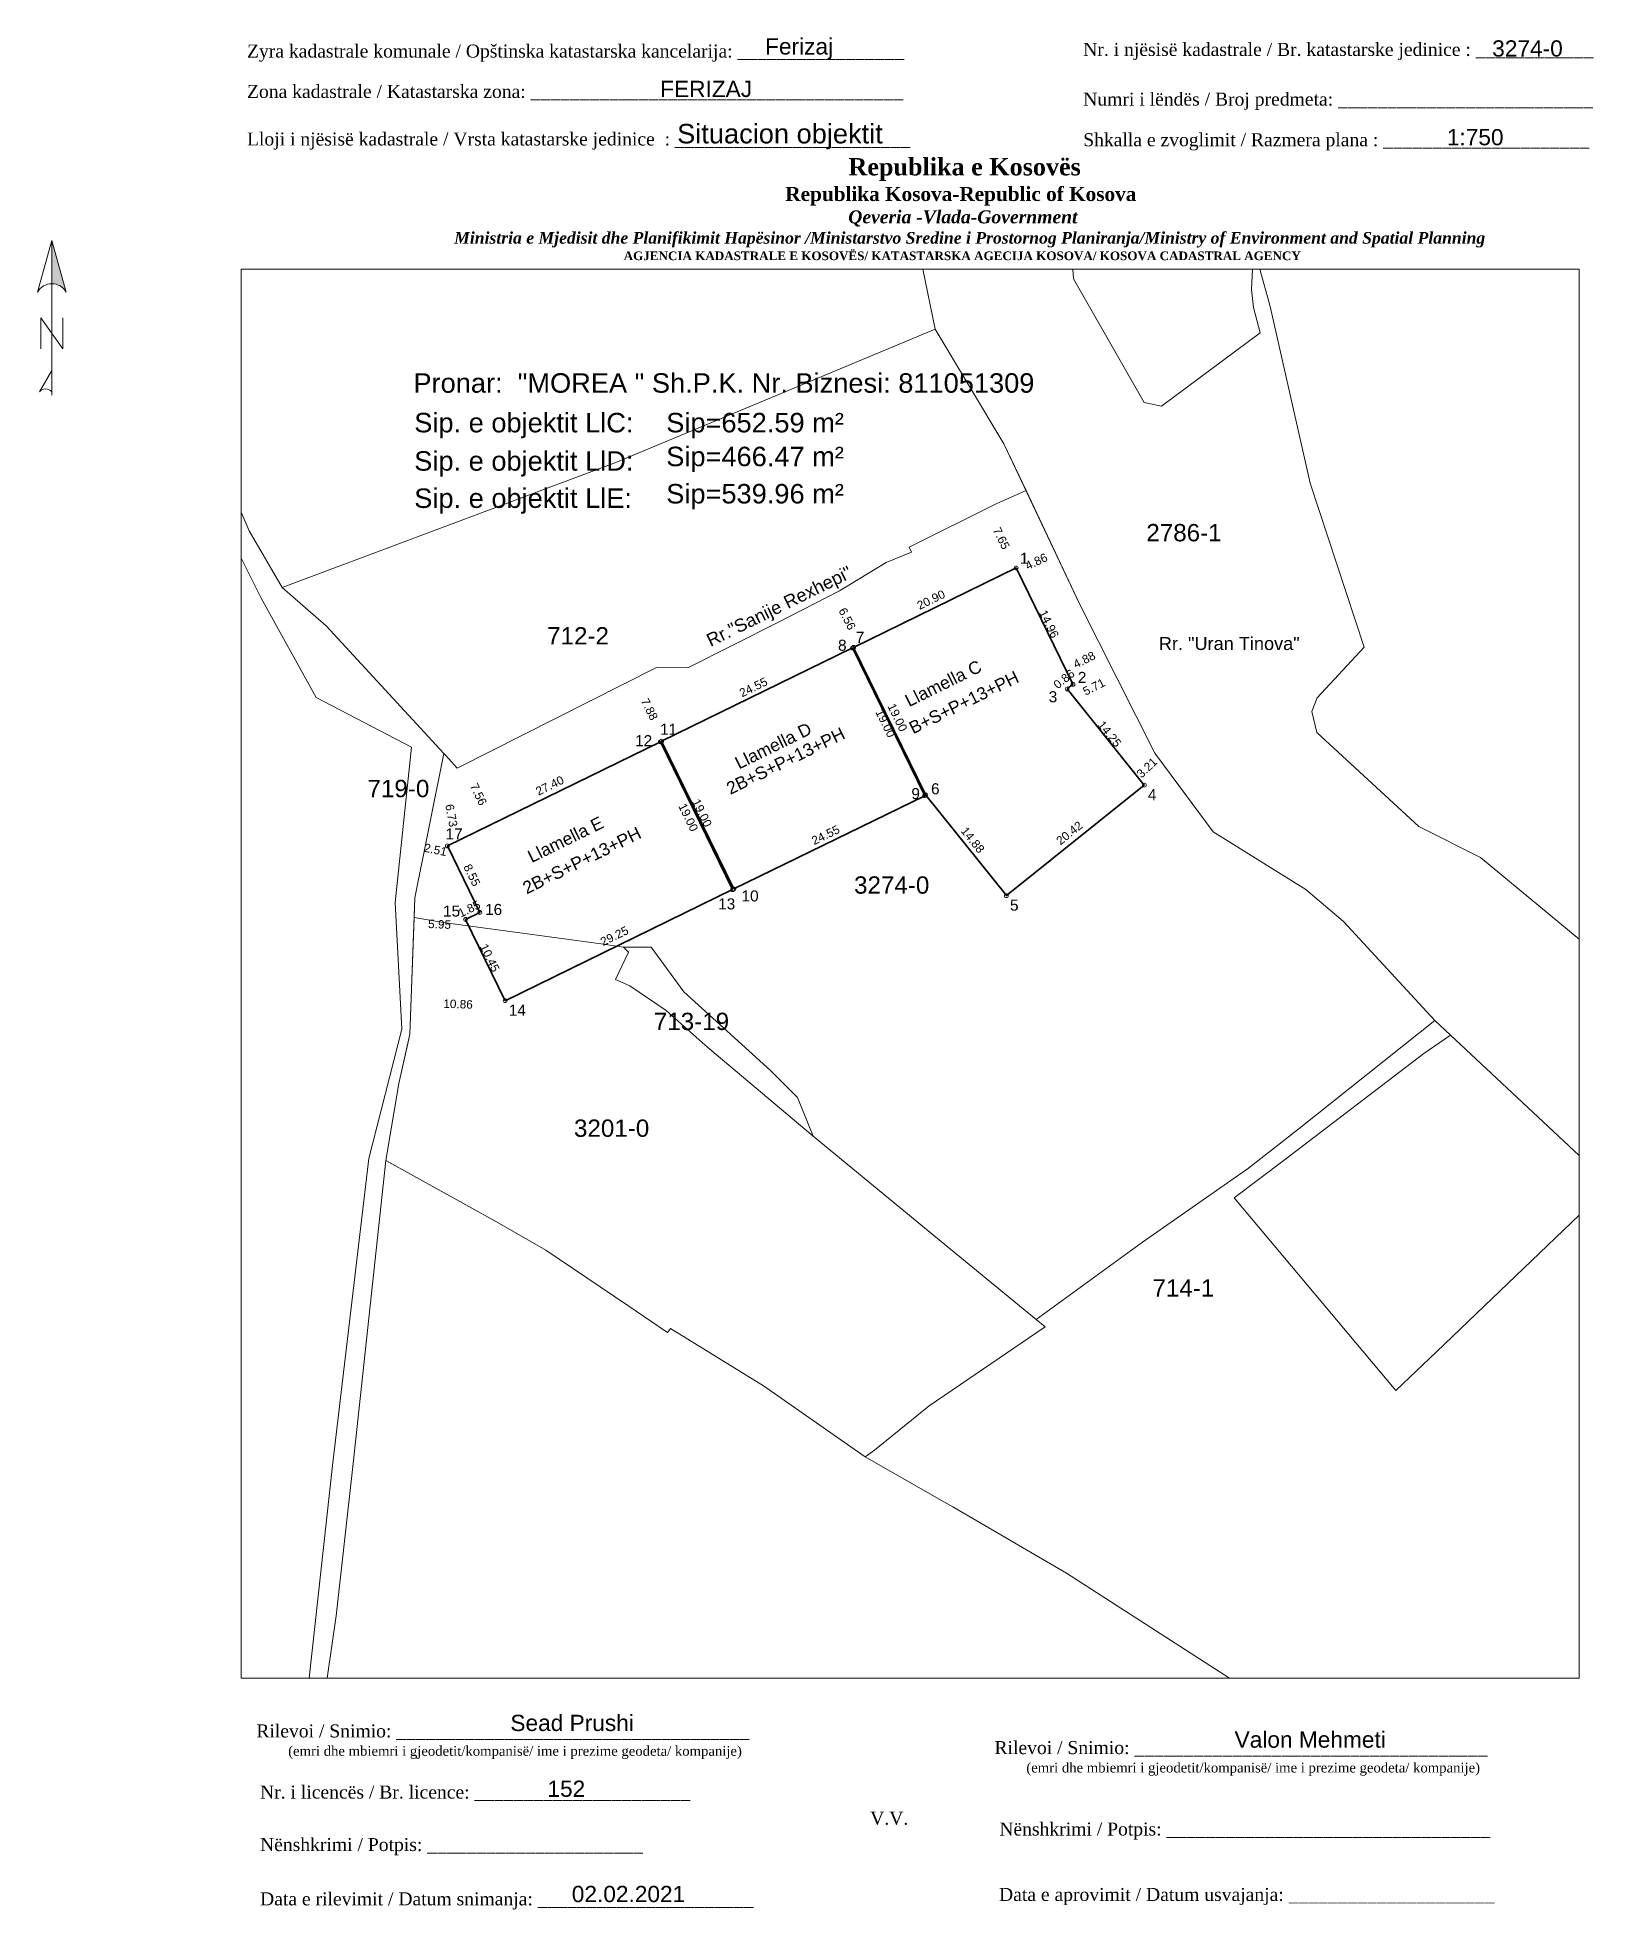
# Paper-space layout '-MANUALI' of a CAD drawing. Header units: metres. Extents: x -31 to 209, y 2 to 291.
# The model-space entities are those that its viewports show. They can reach past a viewport. Long polylines and large blocks are cut down to what shows.
import ezdxf

# ---------------------------------------------------------------- set-up
doc = ezdxf.new("R2010")
doc.units = ezdxf.units.M
doc.header["$PDMODE"] = 32
doc.header["$PDSIZE"] = 0.5
doc.layers.get('0').update_dxf_attribs({"lineweight": 0})
for name, color, linetype, lineweight in [('A - Perdhesa Polyine_Pen_No__6', 1, 'Continuous', 0), ('Dimensione', 7, 'Continuous', 9), ('Dimensionet', 1, 'Continuous', 0), ('emrat e rrugeve', 7, 'Continuous', 0), ('etazha', 7, 'Continuous', 0), ('kati-ka-pikat', 1, 'Continuous', 0), ('Korniza e jashtme', 7, 'Continuous', 0), ('nr Parcela Fqinje', 251, 'Continuous', 0), ('Nr Parceles Baze', 7, 'Continuous', 0), ('Parcela Baze', 7, 'Continuous', 0), ('Parcela Fqinje', 251, 'Continuous', 0)]:
    doc.layers.add(name, color=color, linetype=linetype, lineweight=lineweight)
doc.styles.add('GENERATED_STYLE_1', font='arial.ttf')
doc.styles.get("Standard").update_dxf_attribs({"font": 'arial.ttf'})
doc.dimstyles.get("Standard").update_dxf_attribs({"dimtxt": 1, "dimasz": 0.18, "dimexe": 0.18, "dimexo": 0.0625, "dimgap": 0.09, "dimtad": 1, "dimtoh": 1, "dimzin": 0, "dimdsep": 46, "dimtxsty": 'Standard', "dimcen": 0.09, "dimse1": 1, "dimse2": 1, "dimsd1": 1, "dimsd2": 1, "dimadec": 0, "dimazin": 0, "dimtfac": 1, "dimtofl": 0, "dimtmove": 0, "dimatfit": 3, "dimfxl": 1, "dimtolj": 1, "dimtzin": 0, "dimarcsym": 0})

# ---------------------------------------------------------------- blocks, each defined once
blk = doc.blocks.new('*U2')
at = {"linetype": 'ByBlock', "lineweight": -2}
blk.add_hatch(color=0, dxfattribs=at).paths.add_polyline_path([(0, 562), (0, 301, -0.269143), (87, 250)])
at = {"color": 0, "linetype": 'ByBlock', "lineweight": -2}
for points in [[(87, 250, 0.580323), (-87, 250), (0, 562), (87, 250), (0, 562), (0, 300)], [(0, -356, 0.5), (-75, -356), (0, -225)]]:
    blk.add_lwpolyline(points, format="xyb", dxfattribs=at)
for points in [[(0, -375), (0, 562)], [(-66, -94), (-66, 94), (66, -94), (66, 94)]]:
    blk.add_lwpolyline(points, dxfattribs=at)
blk = doc.blocks.new('*D4')
at = {"layer": 'Defpoints', "color": 0}
for p in [(7511931.73, 4692415.84), (7511932.25, 4692416.1), (7511935.65, 4692409.25)]:
    blk.add_point(p, dxfattribs=at)
at = {"layer": 'Dimensione', "color": 0, "insert": (7511933.94, 4692412.67), "char_height": 0.975, "attachment_point": 5, "rotation": 296.3956}
blk.add_mtext('\\A1;7.65', dxfattribs=at)
blk = doc.blocks.new('*D5')
at = {"layer": 'Defpoints', "color": 0}
for p in [(7511940.05, 4692411.33), (7511940.43, 4692410.52), (7511935.65, 4692409.25)]:
    blk.add_point(p, dxfattribs=at)
at = {"layer": 'Dimensione', "color": 0, "insert": (7511937.99, 4692409.99), "char_height": 0.975, "attachment_point": 5, "rotation": 25.3586}
blk.add_mtext('\\A1;4.86', dxfattribs=at)
blk = doc.blocks.new('*D6')
at = {"layer": 'Defpoints', "color": 0}
for p in [(7511945.96, 4692399.22), (7511946.58, 4692398), (7511942.22, 4692395.81)]:
    blk.add_point(p, dxfattribs=at)
at = {"layer": 'Dimensione', "color": 0, "insert": (7511943.53, 4692398.63), "char_height": 0.975, "attachment_point": 5, "rotation": 26.736}
blk.add_mtext('\\A1;4.88', dxfattribs=at)
blk = doc.blocks.new('*D7')
at = {"layer": 'Defpoints', "color": 0}
for p in [(7511946.66, 4692397.84), (7511941.55, 4692395.27), (7511947.45, 4692396.28)]:
    blk.add_point(p, dxfattribs=at)
at = {"layer": 'Dimensione', "color": 0, "insert": (7511944.64, 4692395.5), "char_height": 0.975, "attachment_point": 5, "rotation": 26.736}
blk.add_mtext('\\A1;5.71', dxfattribs=at)
blk = doc.blocks.new('*D8')
at = {"layer": 'Defpoints', "color": 0}
for p in [(7511952.32, 4692386.85), (7511952.79, 4692386.36), (7511950.46, 4692384.15)]:
    blk.add_point(p, dxfattribs=at)
at = {"layer": 'Dimensione', "color": 0, "insert": (7511950.77, 4692386.16), "char_height": 0.975, "attachment_point": 5, "rotation": 43.5235}
blk.add_mtext('\\A1;3.21', dxfattribs=at)
blk = doc.blocks.new('*D9')
at = {"layer": 'Defpoints', "color": 0}
for p in [(7511913.89, 4692405.9), (7511914.13, 4692406.03), (7511916.88, 4692400.07)]:
    blk.add_point(p, dxfattribs=at)
at = {"layer": 'Dimensione', "color": 0, "insert": (7511916.13, 4692403.37), "char_height": 0.975, "attachment_point": 5, "rotation": 297.1323}
blk.add_mtext('\\A1;6.56', dxfattribs=at)
blk = doc.blocks.new('*D10')
at = {"layer": 'Defpoints', "color": 0}
for p in [(7511891, 4692396.18), (7511891.13, 4692396.25), (7511894.69, 4692389.22)]:
    blk.add_point(p, dxfattribs=at)
at = {"layer": 'Dimensione', "color": 0, "insert": (7511893.28, 4692392.93), "char_height": 0.975, "attachment_point": 5, "rotation": 296.8353}
blk.add_mtext('\\A1;7.88', dxfattribs=at)
blk = doc.blocks.new('*D11')
at = {"layer": 'Defpoints', "color": 0}
for p in [(7511869.23, 4692383.84), (7511868.71, 4692383.75), (7511869.93, 4692377.13)]:
    blk.add_point(p, dxfattribs=at)
at = {"layer": 'Dimensione', "color": 0, "insert": (7511870.4, 4692380.64), "char_height": 0.975, "attachment_point": 5, "rotation": 280.4803}
blk.add_mtext('\\A1;6.73', dxfattribs=at)
blk = doc.blocks.new('*D12')
at = {"layer": 'Defpoints', "color": 0}
for p in [(7511871.08, 4692386.11), (7511874.67, 4692379.44), (7511874.4, 4692379.31)]:
    blk.add_point(p, dxfattribs=at)
at = {"layer": 'Dimensione', "color": 0, "insert": (7511873.52, 4692383.09), "char_height": 0.975, "attachment_point": 5, "rotation": 296.0459}
blk.add_mtext('\\A1;7.56', dxfattribs=at)
blk = doc.blocks.new('*D13')
at = {"layer": 'Defpoints', "color": 0}
for p in [(7511867.47, 4692377.62), (7511867.22, 4692376.38), (7511869.93, 4692377.13)]:
    blk.add_point(p, dxfattribs=at)
at = {"layer": 'Dimensione', "color": 0, "insert": (7511868.56, 4692376.68), "char_height": 0.975, "attachment_point": 5, "rotation": 348.5805}
blk.add_mtext('\\A1;2.51', dxfattribs=at)
blk = doc.blocks.new('*D14')
at = {"layer": 'Defpoints', "color": 0}
for p in [(7511866.08, 4692368.87), (7511872.03, 4692368.63), (7511866.03, 4692367.62)]:
    blk.add_point(p, dxfattribs=at)
at = {"layer": 'Dimensione', "color": 0, "insert": (7511869.03, 4692368.07), "char_height": 0.975, "attachment_point": 5, "rotation": 357.6906}
blk.add_mtext('\\A1;5.95', dxfattribs=at)
blk = doc.blocks.new('*D15')
at = {"layer": 'Defpoints', "color": 0}
for p in [(7511865.72, 4692358.48), (7511865.76, 4692359.62), (7511876.62, 4692359.24)]:
    blk.add_point(p, dxfattribs=at)
at = {"layer": 'Dimensione', "color": 0, "insert": (7511871.17, 4692358.85), "char_height": 0.975, "attachment_point": 5, "rotation": 357.9987}
blk.add_mtext('\\A1;10.86', dxfattribs=at)
blk = doc.blocks.new('*D16')
at = {"layer": 'Defpoints', "color": 0}
for p in [(7511894.33, 4692389.61), (7511894.55, 4692389.16), (7511869.93, 4692377.13)]:
    blk.add_point(p, dxfattribs=at)
at = {"layer": 'Dimensionet', "color": 0, "insert": (7511881.77, 4692384.1), "char_height": 0.975, "attachment_point": 5, "rotation": 26.0459}
blk.add_mtext('\\A1;27.40', dxfattribs=at)
blk = doc.blocks.new('*D17')
at = {"layer": 'Defpoints', "color": 0}
for p in [(7511869.93, 4692377.13), (7511873.69, 4692369.44), (7511874.14, 4692369.66)]:
    blk.add_point(p, dxfattribs=at)
at = {"layer": 'Dimensionet', "color": 0, "insert": (7511872.77, 4692373.75), "char_height": 0.975, "attachment_point": 5, "rotation": 296.0459}
blk.add_mtext('\\A1;8.55', dxfattribs=at)
blk = doc.blocks.new('*D18')
at = {"layer": 'Defpoints', "color": 0}
for p in [(7511872.03, 4692368.63), (7511873.54, 4692369.75), (7511873.69, 4692369.44)]:
    blk.add_point(p, dxfattribs=at)
at = {"layer": 'Dimensionet', "color": 0, "insert": (7511872.46, 4692369.85), "char_height": 0.975, "attachment_point": 5, "rotation": 26.0459}
blk.add_mtext('\\A1;1.85', dxfattribs=at)
blk = doc.blocks.new('*D19')
at = {"layer": 'Defpoints', "color": 0}
for p in [(7511872.03, 4692368.63), (7511876.62, 4692359.24), (7511876.62, 4692359.24)]:
    blk.add_point(p, dxfattribs=at)
at = {"layer": 'Dimensionet', "color": 0, "insert": (7511874.83, 4692364.19), "char_height": 0.975, "attachment_point": 5, "rotation": 296.0456}
blk.add_mtext('\\A1;10.45', dxfattribs=at)
blk = doc.blocks.new('*D20')
at = {"layer": 'Defpoints', "color": 0}
for p in [(7511902.63, 4692372.63), (7511902.89, 4692372.09), (7511876.62, 4692359.24)]:
    blk.add_point(p, dxfattribs=at)
at = {"layer": 'Dimensionet', "color": 0, "insert": (7511889.24, 4692366.72), "char_height": 0.975, "attachment_point": 5, "rotation": 26.0459}
blk.add_mtext('\\A1;29.25', dxfattribs=at)
blk = doc.blocks.new('*D21')
at = {"layer": 'Defpoints', "color": 0}
for p in [(7511924.92, 4692383.27), (7511925.09, 4692382.93), (7511903.03, 4692372.15)]:
    blk.add_point(p, dxfattribs=at)
at = {"layer": 'Dimensionet', "color": 0, "insert": (7511913.64, 4692378.39), "char_height": 0.975, "attachment_point": 5, "rotation": 26.0459}
blk.add_mtext('\\A1;24.55', dxfattribs=at)
blk = doc.blocks.new('*D22')
at = {"layer": 'Defpoints', "color": 0}
for p in [(7511894.69, 4692389.22), (7511903.03, 4692372.15), (7511903.03, 4692372.15)]:
    blk.add_point(p, dxfattribs=at)
at = {"layer": 'Dimensionet', "color": 0, "insert": (7511899.36, 4692380.94), "char_height": 0.975, "attachment_point": 5, "rotation": 296.0459}
blk.add_mtext('\\A1;19.00', dxfattribs=at)
blk = doc.blocks.new('*D23')
at = {"layer": 'Defpoints', "color": 0}
for p in [(7511893.2, 4692388.5), (7511894.55, 4692389.16), (7511902.89, 4692372.09)]:
    blk.add_point(p, dxfattribs=at)
at = {"layer": 'Dimensionet', "color": 0, "insert": (7511897.77, 4692380.43), "char_height": 0.975, "attachment_point": 5, "rotation": 296.0459}
blk.add_mtext('\\A1;19.00', dxfattribs=at)
blk = doc.blocks.new('*D24')
at = {"layer": 'Defpoints', "color": 0}
for p in [(7511916.74, 4692400), (7511924.22, 4692382.51), (7511925.09, 4692382.93)]:
    blk.add_point(p, dxfattribs=at)
at = {"layer": 'Dimensionet', "color": 0, "insert": (7511920.55, 4692391.29), "char_height": 0.975, "attachment_point": 5, "rotation": 296.0459}
blk.add_mtext('\\A1;19.00', dxfattribs=at)
blk = doc.blocks.new('*D25')
at = {"layer": 'Defpoints', "color": 0}
for p in [(7511916.88, 4692400.07), (7511917.26, 4692400.26), (7511925.22, 4692383)]:
    blk.add_point(p, dxfattribs=at)
at = {"layer": 'Dimensionet', "color": 0, "insert": (7511921.94, 4692391.97), "char_height": 0.975, "attachment_point": 5, "rotation": 296.0459}
blk.add_mtext('\\A1;19.00', dxfattribs=at)
blk = doc.blocks.new('*D26')
at = {"layer": 'Defpoints', "color": 0}
for p in [(7511916.58, 4692400.34), (7511916.74, 4692400), (7511894.69, 4692389.22)]:
    blk.add_point(p, dxfattribs=at)
at = {"layer": 'Dimensionet', "color": 0, "insert": (7511905.3, 4692395.46), "char_height": 0.975, "attachment_point": 5, "rotation": 26.0459}
blk.add_mtext('\\A1;24.55', dxfattribs=at)
blk = doc.blocks.new('*D27')
at = {"layer": 'Defpoints', "color": 0}
for p in [(7511935.45, 4692409.66), (7511935.65, 4692409.25), (7511916.88, 4692400.07)]:
    blk.add_point(p, dxfattribs=at)
at = {"layer": 'Dimensionet', "color": 0, "insert": (7511925.82, 4692405.57), "char_height": 0.975, "attachment_point": 5, "rotation": 26.0459}
blk.add_mtext('\\A1;20.90', dxfattribs=at)
blk = doc.blocks.new('*D28')
at = {"layer": 'Defpoints', "color": 0}
for p in [(7511935.65, 4692409.25), (7511942.22, 4692395.81), (7511942.22, 4692395.81)]:
    blk.add_point(p, dxfattribs=at)
at = {"layer": 'Dimensionet', "color": 0, "insert": (7511939.45, 4692402.77), "char_height": 0.975, "attachment_point": 5, "rotation": 296.0459}
blk.add_mtext('\\A1;14.96', dxfattribs=at)
blk = doc.blocks.new('*D29')
at = {"layer": 'Defpoints', "color": 0}
for p in [(7511941.21, 4692395.7), (7511941.55, 4692395.27), (7511942.22, 4692395.81)]:
    blk.add_point(p, dxfattribs=at)
at = {"layer": 'Dimensionet', "color": 0, "insert": (7511941.19, 4692396.41), "char_height": 0.975, "attachment_point": 5, "rotation": 38.6929}
blk.add_mtext('\\A1;0.86', dxfattribs=at)
blk = doc.blocks.new('*D30')
at = {"layer": 'Defpoints', "color": 0}
for p in [(7511941.55, 4692395.27), (7511950.46, 4692384.15), (7511950.46, 4692384.15)]:
    blk.add_point(p, dxfattribs=at)
at = {"layer": 'Dimensionet', "color": 0, "insert": (7511946.45, 4692390.06), "char_height": 0.975, "attachment_point": 5, "rotation": 308.6929}
blk.add_mtext('\\A1;14.25', dxfattribs=at)
blk = doc.blocks.new('*D31')
at = {"layer": 'Defpoints', "color": 0}
for p in [(7511950.46, 4692384.15), (7511934.19, 4692371.79), (7511934.52, 4692371.38)]:
    blk.add_point(p, dxfattribs=at)
at = {"layer": 'Dimensionet', "color": 0, "insert": (7511941.81, 4692378.62), "char_height": 0.975, "attachment_point": 5, "rotation": 38.6929}
blk.add_mtext('\\A1;20.42', dxfattribs=at)
blk = doc.blocks.new('*D32')
at = {"layer": 'Defpoints', "color": 0}
for p in [(7511925.22, 4692383), (7511925.55, 4692383.26), (7511934.52, 4692371.38)]:
    blk.add_point(p, dxfattribs=at)
at = {"layer": 'Dimensionet', "color": 0, "insert": (7511930.64, 4692377.81), "char_height": 0.975, "attachment_point": 5, "rotation": 308.6929}
blk.add_mtext('\\A1;14.88', dxfattribs=at)
blk = doc.blocks.new('*U33', base_point=(7511950.46, 4692384.15))
at = {"layer": 'kati-ka-pikat', "linetype": 'ByBlock', "lineweight": -2}
blk.add_line((7511950.46, 4692384.15), (7511950.46, 4692384.15), dxfattribs=at)
blk.add_circle((7511950.46, 4692384.15), 0.225, dxfattribs=at)
at = {"layer": 'kati-ka-pikat', "linetype": 'ByBlock', "insert": (7511950.87, 4692383.69), "char_height": 1.275, "attachment_point": 1}
blk.add_mtext('{\\C256;4}', dxfattribs=at)
blk = doc.blocks.new('*U34', base_point=(7511934.52, 4692371.38))
at = {"layer": 'kati-ka-pikat', "linetype": 'ByBlock', "lineweight": -2}
blk.add_line((7511934.52, 4692371.38), (7511934.52, 4692371.38), dxfattribs=at)
blk.add_circle((7511934.52, 4692371.38), 0.225, dxfattribs=at)
at = {"layer": 'kati-ka-pikat', "linetype": 'ByBlock', "insert": (7511934.94, 4692370.92), "char_height": 1.275, "attachment_point": 1}
blk.add_mtext('{\\C256;5}', dxfattribs=at)
blk = doc.blocks.new('*U35', base_point=(7511925.22, 4692383))
at = {"layer": 'kati-ka-pikat', "linetype": 'ByBlock', "lineweight": -2}
blk.add_line((7511925.22, 4692383), (7511925.22, 4692383), dxfattribs=at)
blk.add_circle((7511925.22, 4692383), 0.225, dxfattribs=at)
at = {"layer": 'kati-ka-pikat', "linetype": 'ByBlock', "insert": (7511925.82, 4692384.37), "char_height": 1.275, "attachment_point": 1}
blk.add_mtext('{\\C256;6}', dxfattribs=at)
blk = doc.blocks.new('*U36', base_point=(7511916.88, 4692400.07))
at = {"layer": 'kati-ka-pikat', "linetype": 'ByBlock', "lineweight": -2}
blk.add_line((7511916.88, 4692400.07), (7511916.88, 4692400.07), dxfattribs=at)
blk.add_circle((7511916.88, 4692400.07), 0.225, dxfattribs=at)
at = {"layer": 'kati-ka-pikat', "linetype": 'ByBlock', "insert": (7511917.12, 4692401.87), "char_height": 1.275, "attachment_point": 1}
blk.add_mtext('{\\C256;7}', dxfattribs=at)
blk = doc.blocks.new('*U37', base_point=(7511935.65, 4692409.25))
at = {"layer": 'kati-ka-pikat', "linetype": 'ByBlock', "lineweight": -2}
blk.add_line((7511935.65, 4692409.25), (7511935.65, 4692409.25), dxfattribs=at)
blk.add_circle((7511935.65, 4692409.25), 0.225, dxfattribs=at)
at = {"layer": 'kati-ka-pikat', "linetype": 'ByBlock', "insert": (7511936.09, 4692411.01), "char_height": 1.275, "attachment_point": 1}
blk.add_mtext('{\\C256;1}', dxfattribs=at)
blk = doc.blocks.new('*U38', base_point=(7511942.22, 4692395.81))
at = {"layer": 'kati-ka-pikat', "linetype": 'ByBlock', "lineweight": -2}
blk.add_line((7511942.22, 4692395.81), (7511942.22, 4692395.81), dxfattribs=at)
blk.add_circle((7511942.22, 4692395.81), 0.225, dxfattribs=at)
at = {"layer": 'kati-ka-pikat', "linetype": 'ByBlock', "insert": (7511942.78, 4692397.24), "char_height": 1.275, "attachment_point": 1}
blk.add_mtext('{\\C256;2}', dxfattribs=at)
blk = doc.blocks.new('*U39', base_point=(7511941.55, 4692395.27))
at = {"layer": 'kati-ka-pikat', "linetype": 'ByBlock', "lineweight": -2}
blk.add_line((7511941.55, 4692395.27), (7511941.55, 4692395.27), dxfattribs=at)
blk.add_circle((7511941.55, 4692395.27), 0.225, dxfattribs=at)
at = {"layer": 'kati-ka-pikat', "linetype": 'ByBlock', "insert": (7511939.41, 4692395), "char_height": 1.275, "attachment_point": 1}
blk.add_mtext('{\\C256;3}', dxfattribs=at)
blk = doc.blocks.new('*U40', base_point=(7511916.74, 4692400))
at = {"layer": 'kati-ka-pikat', "linetype": 'ByBlock', "lineweight": -2}
blk.add_line((7511916.74, 4692400), (7511916.74, 4692400), dxfattribs=at)
blk.add_circle((7511916.74, 4692400), 0.225, dxfattribs=at)
at = {"layer": 'kati-ka-pikat', "linetype": 'ByBlock', "insert": (7511915.07, 4692400.95), "char_height": 1.275, "attachment_point": 1}
blk.add_mtext('{\\C256;8}', dxfattribs=at)
blk = doc.blocks.new('*U41', base_point=(7511925.09, 4692382.93))
at = {"layer": 'kati-ka-pikat', "linetype": 'ByBlock', "lineweight": -2}
blk.add_line((7511925.09, 4692382.93), (7511925.09, 4692382.93), dxfattribs=at)
blk.add_circle((7511925.09, 4692382.93), 0.225, dxfattribs=at)
at = {"layer": 'kati-ka-pikat', "linetype": 'ByBlock', "insert": (7511923.55, 4692383.81), "char_height": 1.275, "attachment_point": 1}
blk.add_mtext('{\\C256;9}', dxfattribs=at)
blk = doc.blocks.new('*U42', base_point=(7511903.03, 4692372.15))
at = {"layer": 'kati-ka-pikat', "linetype": 'ByBlock', "lineweight": -2}
blk.add_line((7511903.03, 4692372.15), (7511903.03, 4692372.15), dxfattribs=at)
blk.add_circle((7511903.03, 4692372.15), 0.225, dxfattribs=at)
at = {"layer": 'kati-ka-pikat', "linetype": 'ByBlock', "insert": (7511903.92, 4692371.99), "char_height": 1.275, "attachment_point": 1}
blk.add_mtext('{\\C256;10}', dxfattribs=at)
blk = doc.blocks.new('*U43', base_point=(7511894.69, 4692389.22))
at = {"layer": 'kati-ka-pikat', "linetype": 'ByBlock', "lineweight": -2}
blk.add_line((7511894.69, 4692389.22), (7511894.69, 4692389.22), dxfattribs=at)
blk.add_circle((7511894.69, 4692389.22), 0.225, dxfattribs=at)
at = {"layer": 'kati-ka-pikat', "linetype": 'ByBlock', "insert": (7511894.51, 4692391.25), "char_height": 1.275, "attachment_point": 1}
blk.add_mtext('{\\C256;11}', dxfattribs=at)
blk = doc.blocks.new('*U44', base_point=(7511894.55, 4692389.16))
at = {"layer": 'kati-ka-pikat', "linetype": 'ByBlock', "lineweight": -2}
blk.add_line((7511894.55, 4692389.16), (7511894.55, 4692389.16), dxfattribs=at)
blk.add_circle((7511894.55, 4692389.16), 0.225, dxfattribs=at)
at = {"layer": 'kati-ka-pikat', "linetype": 'ByBlock', "insert": (7511891.62, 4692389.93), "char_height": 1.275, "attachment_point": 1}
blk.add_mtext('{\\C256;12}', dxfattribs=at)
blk = doc.blocks.new('*U45', base_point=(7511902.89, 4692372.09))
at = {"layer": 'kati-ka-pikat', "linetype": 'ByBlock', "lineweight": -2}
blk.add_line((7511902.89, 4692372.09), (7511902.89, 4692372.09), dxfattribs=at)
blk.add_circle((7511902.89, 4692372.09), 0.225, dxfattribs=at)
at = {"layer": 'kati-ka-pikat', "linetype": 'ByBlock', "insert": (7511901.21, 4692371.07), "char_height": 1.275, "attachment_point": 1}
blk.add_mtext('{\\C256;13}', dxfattribs=at)
blk = doc.blocks.new('*U46', base_point=(7511876.62, 4692359.24))
at = {"layer": 'kati-ka-pikat', "linetype": 'ByBlock', "lineweight": -2}
blk.add_line((7511876.62, 4692359.24), (7511876.62, 4692359.24), dxfattribs=at)
blk.add_circle((7511876.62, 4692359.24), 0.225, dxfattribs=at)
at = {"layer": 'kati-ka-pikat', "linetype": 'ByBlock', "insert": (7511877.03, 4692358.78), "char_height": 1.275, "attachment_point": 1}
blk.add_mtext('{\\C256;14}', dxfattribs=at)
blk = doc.blocks.new('*U47', base_point=(7511872.03, 4692368.63))
at = {"layer": 'kati-ka-pikat', "linetype": 'ByBlock', "lineweight": -2}
blk.add_line((7511872.03, 4692368.63), (7511872.03, 4692368.63), dxfattribs=at)
blk.add_circle((7511872.03, 4692368.63), 0.225, dxfattribs=at)
at = {"layer": 'kati-ka-pikat', "linetype": 'ByBlock', "insert": (7511869.43, 4692370.24), "char_height": 1.275, "attachment_point": 1}
blk.add_mtext('{\\C256;15}', dxfattribs=at)
blk = doc.blocks.new('*U48', base_point=(7511873.69, 4692369.44))
at = {"layer": 'kati-ka-pikat', "linetype": 'ByBlock', "lineweight": -2}
blk.add_line((7511873.69, 4692369.44), (7511873.69, 4692369.44), dxfattribs=at)
blk.add_circle((7511873.69, 4692369.44), 0.225, dxfattribs=at)
at = {"layer": 'kati-ka-pikat', "linetype": 'ByBlock', "insert": (7511874.29, 4692370.42), "char_height": 1.275, "attachment_point": 1}
blk.add_mtext('{\\C256;16}', dxfattribs=at)
blk = doc.blocks.new('*U49', base_point=(7511869.93, 4692377.13))
at = {"layer": 'kati-ka-pikat', "linetype": 'ByBlock', "lineweight": -2}
blk.add_line((7511869.93, 4692377.13), (7511869.93, 4692377.13), dxfattribs=at)
blk.add_circle((7511869.93, 4692377.13), 0.225, dxfattribs=at)
at = {"layer": 'kati-ka-pikat', "linetype": 'ByBlock', "insert": (7511869.72, 4692379.16), "char_height": 1.275, "attachment_point": 1}
blk.add_mtext('{\\C256;17}', dxfattribs=at)

msp = doc.modelspace()

# ---------------------------------------------------------------- linework, layer by layer
at = {"layer": 'A - Perdhesa Polyine_Pen_No__6', "linetype": 'Continuous', "lineweight": 35}
for points in [[(7511916.877, 4692400.068), (7511925.22, 4692382.997), (7511934.523, 4692371.382), (7511950.462, 4692384.149), (7511941.554, 4692395.271), (7511942.222, 4692395.807), (7511935.654, 4692409.245)], [(7511903.029, 4692372.151), (7511925.085, 4692382.931), (7511916.742, 4692400.002), (7511894.685, 4692389.223)], [(7511902.895, 4692372.086), (7511876.615, 4692359.242), (7511872.027, 4692368.631), (7511873.689, 4692369.444), (7511869.934, 4692377.126), (7511894.552, 4692389.157)]]:
    msp.add_lwpolyline(points, close=True, dxfattribs=at)
at = {"layer": 'Parcela Baze', "flags": 128}
msp.add_lwpolyline([(7511984.021, 4692356.967), (7511968.34, 4692344.458), (7511962.497, 4692339.88), (7511950.248, 4692331.332), (7511937.962, 4692322.418), (7511925.491, 4692332.643), (7511912.211, 4692343.575), (7511910.408, 4692348.042), (7511907.287, 4692351.18), (7511897.246, 4692360.267), (7511893.466, 4692365.435), (7511890.286, 4692365.442), (7511887.703, 4692365.8), (7511877.458, 4692367.218), (7511869.461, 4692368.275), (7511866.082, 4692368.871), (7511866.161, 4692371.131), (7511869.532, 4692387.82), (7511869.842, 4692387.49), (7511870.032, 4692387.28), (7511870.102, 4692387.2), (7511871.08, 4692386.106), (7511894.088, 4692397.746), (7511897.7, 4692397.706), (7511908.118, 4692402.948), (7511915.233, 4692406.594), (7511920.633, 4692409.869), (7511923.58, 4692411.059), (7511923.278, 4692411.647), (7511933.435, 4692416.688), (7511936.798, 4692418.187), (7511942.993, 4692405.116), (7511951.692, 4692387.847), (7511952.79, 4692386.36), (7511954.994, 4692383.377), (7511958.422, 4692378.737), (7511969.121, 4692372.097), (7511973.491, 4692368.387), (7511984.021, 4692356.967)], dxfattribs=at)
at = {"layer": 'Parcela Fqinje', "flags": 128}
for points in [[(7511941.484, 4692453.574), (7511942.294, 4692442.655), (7511950.453, 4692428.365), (7511952.433, 4692427.925), (7511963.864, 4692436.394), (7511963.094, 4692439.334), (7511962.864, 4692441.404), (7511963.089, 4692446.399), (7511965.014, 4692439.454), (7511969.643, 4692419.044), (7511975.882, 4692400.075), (7511970.432, 4692394.226), (7511969.802, 4692392.676), (7511970.412, 4692390.216), (7511982.192, 4692379.356), (7511989.322, 4692375.776), (7512002.111, 4692365.206)], [(7512007.31, 4692335.187), (7511984.021, 4692356.967), (7511973.491, 4692368.387), (7511969.121, 4692372.097), (7511958.422, 4692378.737), (7511952.79, 4692386.36), (7511951.692, 4692387.847), (7511942.993, 4692405.116), (7511934.243, 4692423.576), (7511926.304, 4692436.845), (7511923.594, 4692449.795)], [(7511844.196, 4692420.144), (7511847.043, 4692413.54), (7511850.842, 4692406.99), (7511855.942, 4692402.56), (7511869.532, 4692387.82), (7511866.161, 4692371.131), (7511865.611, 4692355.392), (7511864.33, 4692349.682), (7511862.81, 4692340.782), (7511859.049, 4692305.784), (7511857.078, 4692288.165), (7511854.938, 4692272.976)], [(7511853.168, 4692273.706), (7511856.659, 4692305.544), (7511860.87, 4692341.013), (7511864.671, 4692355.972), (7511863.891, 4692370.581), (7511865.802, 4692388.54), (7511854.772, 4692394.29), (7511848.432, 4692405.77), (7511841.753, 4692418.98)], [(7511936.798, 4692418.187), (7511933.435, 4692416.688), (7511923.278, 4692411.647), (7511923.58, 4692411.059), (7511920.633, 4692409.869), (7511915.233, 4692406.594), (7511908.118, 4692402.948), (7511897.7, 4692397.706), (7511894.088, 4692397.746), (7511871.08, 4692386.106), (7511870.102, 4692387.2), (7511870.032, 4692387.28), (7511869.842, 4692387.49), (7511869.532, 4692387.82), (7511855.942, 4692402.56), (7511850.842, 4692406.99), (7511889.413, 4692421.428), (7511926.304, 4692436.845), (7511934.243, 4692423.576), (7511936.798, 4692418.187)], [(7511925.491, 4692332.643), (7511937.962, 4692322.418), (7511939.02, 4692321.55), (7511925.6, 4692312.428), (7511919.271, 4692307.313), (7511918.211, 4692306.549), (7511906.479, 4692314.723), (7511895.714, 4692321.363), (7511895.375, 4692320.907), (7511890.79, 4692324.02), (7511881.313, 4692330.399), (7511875.603, 4692333.703), (7511862.81, 4692340.782), (7511864.33, 4692349.682), (7511865.363, 4692354.287), (7511865.611, 4692355.392), (7511866.082, 4692368.871), (7511869.461, 4692368.275), (7511877.458, 4692367.218), (7511887.703, 4692365.8), (7511890.286, 4692365.442), (7511890.881, 4692364.849), (7511889.344, 4692361.676), (7511891, 4692360.963), (7511895.198, 4692358.097), (7511899.376, 4692354.42), (7511900.258, 4692353.644), (7511912.211, 4692343.575), (7511925.491, 4692332.643)], [(7511972.308, 4692273.251), (7511941.458, 4692293.101), (7511928.331, 4692300.748), (7511927.019, 4692301.512), (7511918.211, 4692306.549), (7511919.271, 4692307.313), (7511925.6, 4692312.428), (7511939.02, 4692321.55), (7511937.962, 4692322.418), (7511950.248, 4692331.332), (7511962.497, 4692339.88), (7511968.34, 4692344.458), (7511984.021, 4692356.967), (7511985.853, 4692355.253), (7511982.769, 4692353.148), (7511966.627, 4692340.808), (7511960.838, 4692336.459), (7511979.511, 4692314.209), (7511984.225, 4692318.67), (7512004.361, 4692337.945)]]:
    msp.add_lwpolyline(points, dxfattribs=at)

# ---------------------------------------------------------------- block references
at = {"layer": 'kati-ka-pikat'}
for name, p in [('*U37', (7511935.654, 4692409.245)), ('*U36', (7511916.877, 4692400.068)), ('*U40', (7511916.742, 4692400.002)), ('*U38', (7511942.222, 4692395.807)), ('*U39', (7511941.554, 4692395.271)), ('*U43', (7511894.685, 4692389.223)), ('*U44', (7511894.552, 4692389.157)), ('*U41', (7511925.085, 4692382.931)), ('*U35', (7511925.22, 4692382.997)), ('*U33', (7511950.462, 4692384.149)), ('*U49', (7511869.934, 4692377.126)), ('*U45', (7511902.895, 4692372.086)), ('*U42', (7511903.029, 4692372.151)), ('*U34', (7511934.523, 4692371.382)), ('*U47', (7511872.027, 4692368.631)), ('*U48', (7511873.689, 4692369.444)), ('*U46', (7511876.615, 4692359.242))]:
    msp.add_blockref(name, p, dxfattribs=at)

# ---------------------------------------------------------------- texts
at = {"layer": 'emrat e rrugeve', "color": 0, "style": 'GENERATED_STYLE_1'}
msp.add_text('Rr."Sanije Rexhepi"', height=1.5, rotation=26.20856, dxfattribs=at).set_placement((7511900.349, 4692400.103))
msp.add_text('Rr. "Uran Tinova"', height=1.5, dxfattribs=at).set_placement((7511952.141, 4692399.763))
at = {"layer": 'etazha', "color": 0, "style": 'GENERATED_STYLE_1'}
for s, height, p in [('Llamella C', 1.446, (7511923.274, 4692393.153)), ('B+S+P+13+PH', 1.44603, (7511923.739, 4692390.015)), ('2B+S+P+13+PH', 1.44603, (7511902.635, 4692383.017)), ('Llamella D', 1.446, (7511903.624, 4692385.948)), ('Llamella E', 1.446, (7511879.671, 4692375.14)), ('2B+S+P+13+PH', 1.44603, (7511879.091, 4692371.51))]:
    msp.add_text(s, height=height, rotation=26.20856, dxfattribs=at).set_placement(p)
at = {"layer": 'nr Parcela Fqinje'}
for s, p in [('2786-1', (7511950.696, 4692412.323)), ('712-2', (7511881.46, 4692400.405)), ('719-0', (7511860.707, 4692382.76)), ('713-19', (7511893.792, 4692355.852)), ('3201-0', (7511884.564, 4692343.514)), ('714-1', (7511951.406, 4692325.054))]:
    msp.add_text(s, height=2, dxfattribs=at).set_placement(p)
at = {"layer": 'Nr Parceles Baze'}
msp.add_text('3274-0', height=2, dxfattribs=at).set_placement((7511916.926, 4692371.608))

# ---------------------------------------------------------------- dimensions: what is measured, and where the dimension line sits
at = {"layer": 'Dimensione'}
for p1, p2, distance, picture, middle in [((7511935.654, 4692409.245), (7511932.252, 4692416.101), 0.577, '*D4', (7511933.943, 4692412.668)), ((7511935.654, 4692409.245), (7511940.049, 4692411.328), -0.89, '*D5', (7511937.991, 4692409.993)), ((7511916.877, 4692400.068), (7511913.886, 4692405.904), -0.276, '*D9', (7511916.13, 4692403.369)), ((7511942.222, 4692395.807), (7511946.577, 4692398), 1.368, '*D6', (7511943.53, 4692398.63)), ((7511941.554, 4692395.271), (7511946.657, 4692397.842), -1.752, '*D7', (7511944.639, 4692395.497)), ((7511894.685, 4692389.223), (7511891.13, 4692396.25), 0.143, '*D10', (7511893.284, 4692392.927)), ((7511871.08, 4692386.106), (7511874.4017, 4692379.3094), 0.3011, '*D12', (7511873.5193, 4692383.0881)), ((7511950.462, 4692384.149), (7511952.79, 4692386.36), 0.68, '*D8', (7511950.768, 4692386.158)), ((7511869.934, 4692377.126), (7511868.709, 4692383.747), -0.528, '*D11', (7511870.397, 4692380.636)), ((7511869.934, 4692377.126), (7511867.472, 4692377.623), 1.27, '*D13', (7511868.564, 4692376.684)), ((7511872.027, 4692368.631), (7511866.082, 4692368.871), 1.247, '*D14', (7511869.027, 4692368.07)), ((7511876.615, 4692359.242), (7511865.759, 4692359.622), 1.146, '*D15', (7511871.167, 4692358.852))]:
    dim = msp.add_aligned_dim(p1=p1, p2=p2, distance=distance, dimstyle='Standard', override={"dimscale": 0.75, "dimtxt": 1.3}, dxfattribs=at)
    dim.commit()
    dim.dimension.update_dxf_attribs({"geometry": picture, "text_midpoint": middle})
at = {"layer": 'Dimensionet'}
for p1, p2, distance, picture, middle in [((7511916.877, 4692400.068), (7511935.654, 4692409.245), 0.456, '*D27', (7511925.817, 4692405.575)), ((7511935.654, 4692409.245), (7511942.222, 4692395.807), 0, '*D28', (7511939.446, 4692402.774)), ((7511894.685, 4692389.223), (7511916.742, 4692400.002), 0.375, '*D26', (7511905.301, 4692395.458)), ((7511916.742, 4692400.002), (7511925.085, 4692382.931), -0.967, '*D24', (7511920.553, 4692391.29)), ((7511925.22, 4692382.997), (7511916.877, 4692400.068), -0.428, '*D25', (7511921.941, 4692391.969)), ((7511941.554, 4692395.271), (7511950.462, 4692384.149), 0, '*D30', (7511946.449, 4692390.063)), ((7511869.934, 4692377.126), (7511894.552, 4692389.157), 0.503, '*D16', (7511881.774, 4692384.101)), ((7511894.685, 4692389.223), (7511903.029, 4692372.151), 0, '*D22', (7511899.365, 4692380.935)), ((7511950.462, 4692384.149), (7511934.523, 4692371.382), -0.528, '*D31', (7511941.809, 4692378.619)), ((7511903.029, 4692372.151), (7511925.085, 4692382.931), 0.378, '*D21', (7511913.643, 4692378.389)), ((7511934.523, 4692371.382), (7511925.22, 4692382.997), -0.425, '*D32', (7511930.644, 4692377.809)), ((7511869.934, 4692377.126), (7511873.689, 4692369.444), 0.501, '*D17', (7511872.769, 4692373.753)), ((7511876.615, 4692359.242), (7511902.895, 4692372.086), 0.606, '*D20', (7511889.241, 4692366.717)), ((7511872.027, 4692368.631), (7511876.615, 4692359.242), 0, '*D19', (7511874.829, 4692364.185))]:
    dim = msp.add_aligned_dim(p1=p1, p2=p2, distance=distance, dimstyle='Standard', override={"dimscale": 0.75, "dimtxt": 1.3}, dxfattribs=at)
    dim.commit()
    dim.dimension.update_dxf_attribs({"geometry": picture, "text_midpoint": middle})
for base, p1, p2, angle, picture, middle in [((7511941.209, 4692395.702), (7511942.222, 4692395.807), (7511941.554, 4692395.271), 218.69286, '*D29', (7511941.543, 4692395.97)), ((7511893.203, 4692388.498), (7511902.895, 4692372.086), (7511894.552, 4692389.157), 116.04595, '*D23', (7511897.266, 4692380.183)), ((7511873.539, 4692369.75), (7511872.027, 4692368.631), (7511873.689, 4692369.444), 26.04595, '*D18', (7511872.708, 4692369.344))]:
    dim = msp.add_linear_dim(base=base, p1=p1, p2=p2, angle=angle, dimstyle='Standard', override={"dimscale": 0.75, "dimtxt": 1.3}, dxfattribs=at)
    dim.commit()
    dim.dimension.update_dxf_attribs({"geometry": picture, "text_midpoint": middle, "dimtype": 129})

psp = doc.layouts.new('-MANUALI')

# ---------------------------------------------------------------- block references
at = {"xscale": 0.0254, "yscale": 0.0254, "zscale": 0.0254}
psp.add_blockref('*U2', (-28.73, 245.02), dxfattribs=at)

# ---------------------------------------------------------------- texts
for s, height, p in [('3274-0', 2.5, (193.17, 287.65)), ('1:750', 2.5, (186.18, 273.98)), ('Pronar:  ', 3, (26.97, 235.86)), ('Sip. e objektit LlC:', 3, (27.1, 229.75)), ('Sip. e objektit LlD:', 3, (27.1, 223.85)), ('Sip. e objektit LlE:', 3, (27.1, 218.11)), ('02.02.2021', 2.5, (51.37, 3.32))]:
    psp.add_text(s, height=height).set_placement(p)
at = {"color": 1}
for s, p in [('"MOREA " Sh.P.K. Nr. Biznesi: 811051309', (43.04, 235.86)), ('Sip=652.59 m²', (65.92, 229.75)), ('Sip=466.47 m²', (65.92, 224.54)), ('Sip=539.96 m²', (65.92, 218.8))]:
    psp.add_text(s, height=3, dxfattribs=at).set_placement(p)
for s, insert, char_height, width, attachment_point in [('{\\fTimes New Roman|b0|i0|c0|p18;Zyra kadastrale komunale / Opštinska katastarska kancelarija: _________________}', (1.33, 289.5), 2, 100.6873, 1), ('Ferizaj', (86.39, 288.84), 2.5, 9.9735, 5), ('{\\fTimes New Roman|b0|i0|c0|p18;Nr. i njësisë kadastrale / Br. katastarske jedinice : ____________}', (130.16, 289.75), 2, 79.9484, 1), ('{\\fTimes New Roman|b0|i0|c0|p18;Zona kadastrale / Katastarska zona: ______________________________________}', (1.33, 283.28), 2, 100.6873, 1), ('FERIZAJ', (72.07, 282.65), 2.5, 41.1507, 5), ('{\\fTimes New Roman|b0|i0|c0|p18;Numri i lëndës / Broj predmeta: __________________________}', (130.16, 282.09), 2, 79.9484, 1), ('Situacion objektit', (83.44, 275.32), 3, 39.1059, 5), ('{\\fTimes New Roman|b0|i0|c0|p18;Lloji i njësisë kadastrale / Vrsta katastarske jedinice  : ________________________}', (1.33, 275.95), 2, 100.6873, 1), ('{\\fTimes New Roman|b0|i0|c0|p18;Shkalla e zvoglimit / Razmera plana : _____________________}', (130.16, 275.84), 2, 79.9484, 1), ('{\\fBook Antiqua|b1|i0|c0|p18;\\H1.333x;\\W9.9595;        \\W1;Republika e Kosovës\\fTimes New Roman|b1|i0|c0|p18;\\P\\fBook Antiqua|b1|i0|c0|p18;\\H0.8125x;\\W9.575;         \\W1;Republika Kosova-Republic of Kosova\\fTimes New Roman|b1|i0|c0|p18;\\P\\fBook Antiqua|b1|i1|c0|p18;\\H0.9233x;\\W9.6517;           \\W1;Qeveria -Vlada-Government \\P\\fTimes New Roman|b1|i1|c0|p18;\\H0.9x;\\W9.5477;   \\W1;Ministria e Mjedisit dhe Planifikimit Hapësinor /Ministarstvo Sredine i Prostornog Planiranja/Ministry of Environment and Spatial Planning\\P\\fBook Antiqua|b1|i0|c0|p18;\\H0.7406x;\\W9.0561;          \\W1;AGJENCIA KADASTRALE E KOSOVËS/ KATASTARSKA AGECIJA KOSOVA/ KOSOVA CADASTRAL AGENCY}', (13.78, 272.01), 2, 191.8237, 1), ('Sead Prushi', (51.42, 30.91), 2.5, 27.1816, 5), ('{\\fTimes New Roman|b0|i0|c0|p18;Rilevoi / Snimio: ____________________________________\\P     \\H0.75x;(emri dhe mbiemri i gjeodetit/kompanisë/ ime i prezime geodeta/ kompanije)}', (40.74, 28.03), 2, 74.7958, 5), ('Valon Mehmeti', (165.13, 28.34), 2.5, 27.1816, 5), ('{\\fTimes New Roman|b0|i0|c0|p18;Rilevoi / Snimio: ____________________________________\\P     \\H0.75x;(emri dhe mbiemri i gjeodetit/kompanisë/ ime i prezime geodeta/ kompanije)}', (154.46, 25.46), 2, 74.7958, 5), ('{\\fTimes New Roman|b0|i0|c0|p18;Nr. i licencës / Br. licence: ______________________\\P                                }', (3.34, 21.27), 2, 83.344, 1), ('152', (50.53, 20.77), 2.5, 5.3971, 5), ('{\\fTimes New Roman|b0|i0|c0|p18;V.V.                                 }', (100.28, 16.22), 2, 5.7076, 5), ('{\\fTimes New Roman|b0|i0|c0|p18; Nënshkrimi / Potpis: _________________________________}', (116.48, 15.58), 2, 83.344, 1), ('{\\fTimes New Roman|b0|i0|c0|p18;Nënshkrimi / Potpis: ______________________\\P                                 }', (3.34, 13.19), 2, 83.344, 1), ('{\\fTimes New Roman|b0|i0|c0|p18;Data e rilevimit / Datum snimanja: ______________________\\P                                 }', (3.34, 4.82), 2, 83.344, 1), ('{\\fTimes New Roman|b0|i0|c0|p18; Data e aprovimit / Datum usvajanja: _____________________}', (116.43, 5.5), 2, 83.344, 1)]:
    psp.add_mtext(s, dxfattribs=dict(insert=insert, char_height=char_height, width=width, attachment_point=attachment_point))

# ---------------------------------------------------------------- viewports
at = {"layer": 'Korniza e jashtme', "view_target_point": (7499131.095, 4689980.516), "view_twist_angle": 360}
psp.add_viewport(center=(103.51, 146.36), size=(206.14, 217.061), view_center_point=(12792.32, 2381.852), view_height=162.7955, dxfattribs=at)

doc.saveas('drawing.dxf')
